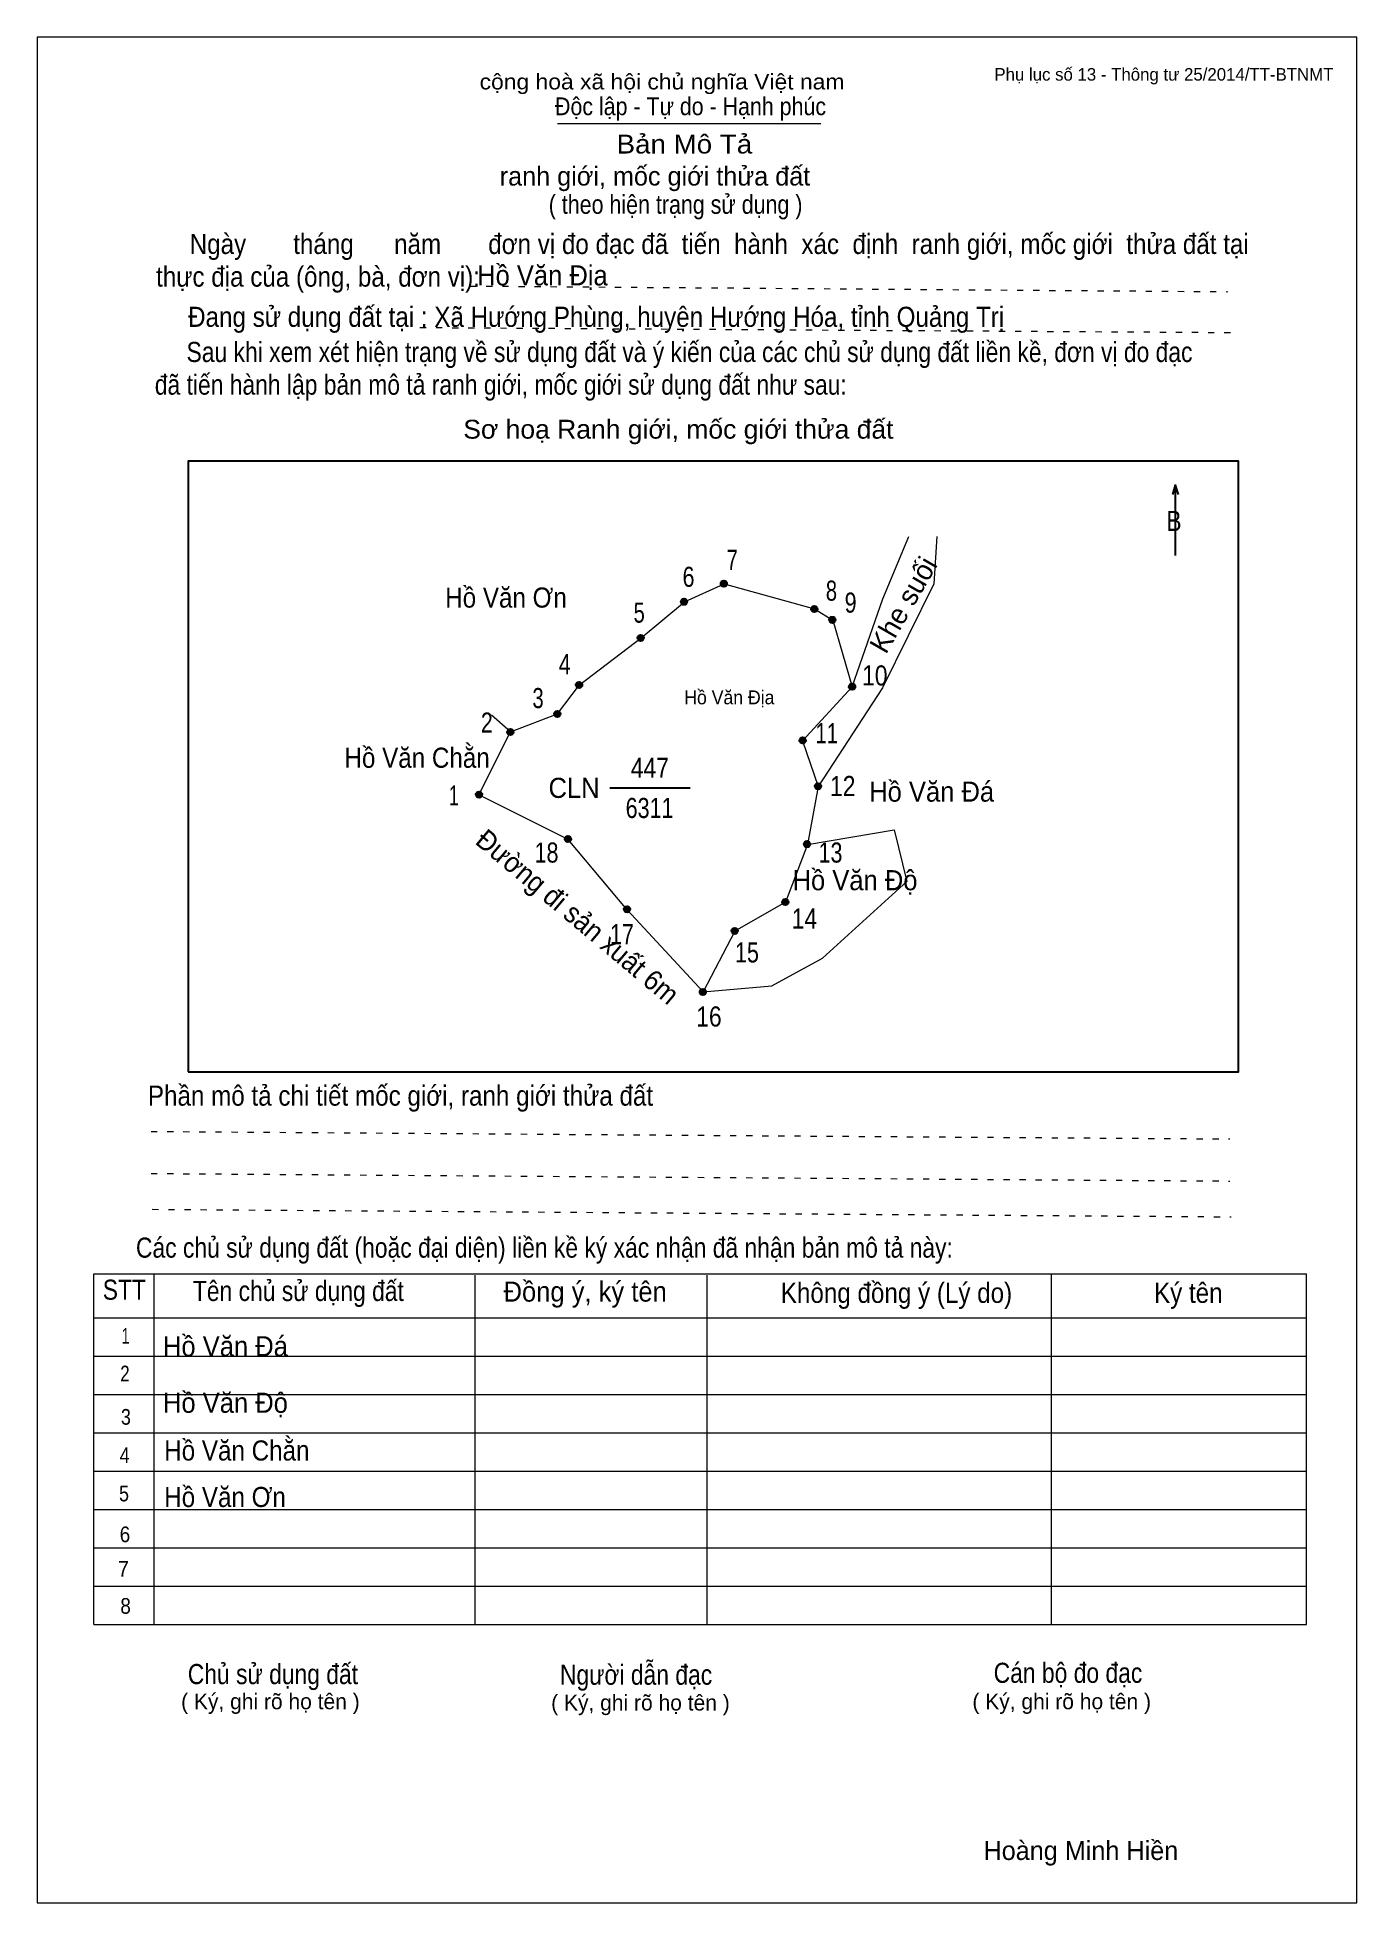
# Model space of a CAD drawing. Header units: centimetres. Extents: x 0 to 21, y 0 to 29.7.
import ezdxf
from ezdxf.enums import TextEntityAlignment as Align

# ---------------------------------------------------------------- set-up
doc = ezdxf.new("R2010")
doc.units = ezdxf.units.CM
doc.header["$LTSCALE"] = 0.13
doc.linetypes.add('DOTTED', pattern=[1.5, 0.3, -1.2])
for name, color, linetype, lineweight in [('1', 7, 'Continuous', 13), ('32', 7, 'Continuous', 25), ('33', 7, 'Continuous', 25), ('61', 7, 'Continuous', 13), ('62', 7, 'Continuous', 13)]:
    doc.layers.add(name, color=color, linetype=linetype, lineweight=lineweight)
for name, color, linetype in [('34', 7, 'Continuous'), ('45', 7, 'Continuous'), ('63', 7, 'Continuous')]:
    doc.layers.add(name, color=color, linetype=linetype)

msp = doc.modelspace()

# ---------------------------------------------------------------- hatches: boundary and pattern name
at = {"layer": '32'}
for points in [[(10.9772, 21.0003, 1), (10.8772, 21.0003, 1)], [(10.3437, 20.7123, 1), (10.2437, 20.7123, 1)], [(12.4169, 20.5972, 1), (12.3169, 20.5972, 1)], [(12.7048, 20.4244, 1), (12.6048, 20.4244, 1)], [(9.6526, 20.1365, 1), (9.5526, 20.1365, 1)], [(8.6736, 19.3878, 1), (8.5736, 19.3878, 1)], [(13.0193, 19.3602, 1), (12.9193, 19.3602, 1)], [(8.3281, 18.9271, 1), (8.2281, 18.9271, 1)], [(7.5795, 18.6392, 1), (7.4795, 18.6392, 1)], [(12.2303, 18.5056, 1), (12.1303, 18.5056, 1)], [(12.4745, 17.7753, 1), (12.3745, 17.7753, 1)], [(7.0807, 17.6417, 1), (6.9807, 17.6417, 1)], [(8.4951, 16.9351, 1), (8.3951, 16.9351, 1)], [(12.3017, 16.8539, 1), (12.2017, 16.8539, 1)], [(9.4367, 15.8162, 1), (9.3367, 15.8162, 1)], [(11.9562, 15.9325, 1), (11.8562, 15.9325, 1)], [(11.1499, 15.4718, 1), (11.0499, 15.4718, 1)], [(10.6426, 14.5003, 1), (10.5426, 14.5003, 1)]]:
    msp.add_hatch(color=256, dxfattribs=at).paths.add_polyline_path(points)

# ---------------------------------------------------------------- linework, layer by layer
at = {"layer": '1'}
msp.add_lwpolyline([(21, 0), (21, 29.7), (0, 29.7), (0, 0)], close=True, dxfattribs=at)
at = {"layer": '32'}
for centre in [(10.9272, 21.0003), (10.2937, 20.7123), (12.3669, 20.5972), (12.6548, 20.4244), (9.6026, 20.1365), (8.6236, 19.3878), (12.9693, 19.3602), (8.2781, 18.9271), (7.5295, 18.6392), (12.1803, 18.5056), (12.4245, 17.7753), (7.0307, 17.6417), (8.4451, 16.9351), (12.2517, 16.8539), (9.3867, 15.8162), (11.9062, 15.9325), (11.0999, 15.4718), (10.5926, 14.5003)]:
    msp.add_circle(centre, 0.05, dxfattribs=at)
at = {"layer": '33'}
msp.add_line((9.11, 17.75), (10.39, 17.75), dxfattribs=at)
at = {"layer": '61'}
for p, q in [((7.53, 18.64), (7.23, 18.91)), ((12.43, 17.77), (12.26, 16.85))]:
    msp.add_line(p, q, dxfattribs=at)
for points in [[(14.32, 21.75), (14.27, 21), (13.45, 19.34), (12.43, 17.77)], [(12.97, 19.36), (13.46, 20.76), (13.87, 21.75)], [(7.53, 18.64), (8.28, 18.93), (8.63, 19.39), (9.61, 20.14), (10.3, 20.71), (10.93, 21), (12.37, 20.6), (12.66, 20.42), (12.97, 19.36)], [(12.97, 19.36), (12.18, 18.5), (12.43, 17.77)], [(10.6, 14.5), (9.39, 15.81), (8.45, 16.93), (7.03, 17.64), (7.53, 18.64)], [(12.26, 16.85), (13.64, 17.08), (13.84, 16.26)], [(12.26, 16.85), (11.91, 15.93), (11.1, 15.47), (10.6, 14.5)], [(10.6, 14.5), (11.69, 14.6), (12.5, 15.04), (13.84, 16.26)]]:
    msp.add_lwpolyline(points, dxfattribs=at)
at = {"layer": '62'}
for p, q in [((8.28, 28.33), (12.47, 28.33)), ((0.9, 10.01), (20.2, 10.01)), ((0.9, 4.43), (0.9, 10.01)), ((1.86, 4.43), (1.86, 10.01)), ((6.97, 4.43), (6.97, 9.99)), ((10.66, 4.43), (10.66, 9.99)), ((16.14, 4.43), (16.14, 10.01)), ((20.2, 4.43), (20.2, 10.01)), ((0.9, 9.31), (20.2, 9.31)), ((0.9, 8.7), (20.2, 8.7)), ((0.9, 8.09), (20.2, 8.09)), ((0.9, 7.48), (20.2, 7.48)), ((0.9, 6.87), (20.2, 6.87)), ((0.9, 6.26), (20.2, 6.26)), ((0.9, 5.65), (20.2, 5.65)), ((0.9, 5.04), (20.2, 5.04)), ((0.9, 4.43), (20.2, 4.43))]:
    msp.add_line(p, q, dxfattribs=at)
at = {"layer": '62', "linetype": 'DOTTED'}
for p, q in [((6.89, 25.74), (18.95, 25.65)), ((6.09, 25.08), (19.04, 25)), ((1.81, 12.28), (18.98, 12.16)), ((1.81, 11.61), (18.98, 11.49)), ((1.83, 11.04), (19, 10.92))]:
    msp.add_line(p, q, dxfattribs=at)
at = {"layer": '62', "lineweight": 25}
for p, q in [((18.11, 22.58), (18.11, 21.45)), ((18.11, 22.57), (18.07, 22.42)), ((18.11, 22.57), (18.16, 22.42))]:
    msp.add_line(p, q, dxfattribs=at)
msp.add_lwpolyline([(2.4, 13.23), (19.12, 13.23), (19.12, 22.95), (2.4, 22.95)], close=True, dxfattribs=at)

# ---------------------------------------------------------------- texts
at = {"layer": '32'}
for s, width, p in [('7', 0.75, (11.06, 21.22)), ('6', 0.8, (10.365, 20.95)), ('8', 0.75, (12.64, 20.73)), ('9', 0.8, (12.945, 20.54)), ('5', 0.75, (9.58, 20.38)), ('4', 0.8, (8.395, 19.56)), ('10', 0.85, (13.33, 19.38)), ('3', 0.75, (7.97, 19.02)), ('2', 0.8, (7.155, 18.63)), ('11', 0.75, (12.565, 18.46)), ('12', 0.85, (12.82, 17.62)), ('1', 0.65, (6.63, 17.47)), ('18', 0.8, (8.105, 16.56)), ('13', 0.8, (12.625, 16.56)), ('14', 0.85, (12.21, 15.51)), ('17', 0.8, (9.305, 15.26)), ('15', 0.8, (11.295, 14.97)), ('16', 0.85, (10.69, 13.95))]:
    msp.add_text(s, height=0.32, dxfattribs=dict(at, width=width)).set_placement(p, align=Align.CENTER)
at = {"layer": '33'}
msp.add_text('Khe suối', height=0.3199, rotation=60, dxfattribs=at).set_placement((13.9228, 20.585), align=Align.CENTER)
for s, width, p in [('Hồ Văn Ơn', 0.9, (7.46, 20.62)), ('Hồ Văn Chằn', 0.9, (6.045, 18.07)), ('447', 0.85, (9.75, 17.91)), ('Hồ Văn Đá', 0.95, (14.235, 17.53)), ('6311', 0.8, (9.745, 17.27)), ('Hồ Văn Độ', 0.95, (13.015, 16.12))]:
    msp.add_text(s, height=0.32, dxfattribs=dict(at, width=width)).set_placement(p, align=Align.CENTER)
at = {"layer": '33', "width": 0.95}
msp.add_text('CLN', height=0.32, dxfattribs=at).set_placement((8.95, 17.59), align=Align.RIGHT)
msp.add_text('Đường đi sản xuất 6m', height=0.3197, rotation=320, dxfattribs=at).set_placement((8.4973, 15.5753), align=Align.CENTER)
at = {"layer": '34'}
for s, width, p in [('Hồ Văn Địa', 0.95, (7, 25.75)), ('Hồ Văn Đá', 0.95, (2, 8.7)), ('Hồ Văn Độ', 0.95, (2, 7.8)), ('Hồ Văn Chằn', 0.9, (2.02, 7.04)), ('Hồ Văn Ơn', 0.9, (2.02, 6.3))]:
    msp.add_text(s, height=0.32, dxfattribs=dict(at, width=width)).set_placement(p)
at = {"layer": '45', "width": 0.95}
msp.add_text('Hồ Văn Địa', height=0.221, dxfattribs=at).set_placement((11.015, 19.08), align=Align.CENTER)
at = {"layer": '62'}
for s, height, width, p in [('cộng hoà xã hội chủ nghĩa Việt nam', 0.2474, 1.1, (7.04, 28.87)), ('Độc lập - Tự do - Hạnh phúc', 0.2828, 0.9, (8.24, 28.46)), ('Bản Mô Tả', 0.3, 1.1, (9.22, 27.85)), ('( theo hiện trạng sử dụng )', 0.3, 0.85, (8.14, 26.89)), ('     Ngày       tháng      năm       đơn vị đo đạc đã  tiến  hành  xác  định  ranh giới, mốc giới  thửa đất tại ', 0.32, 0.9, (1.89, 26.25)), ('thực địa của (ông, bà, đơn vị): ', 0.32, 0.9, (1.89, 25.73)), ('Đang sử dụng đất tại : Xã Hướng Phùng, huyện Hướng Hóa, tỉnh Quảng Trị', 0.32, 0.9, (2.4, 25.09)), ('     Sau khi xem xét hiện trạng về sử dụng đất và ý kiến của các chủ sử dụng đất liền kề, đơn vị đo đạc ', 0.32, 0.85, (1.87, 24.53)), ('đã tiến hành lập bản mô tả ranh giới, mốc giới sử dụng đất như sau:', 0.32, 0.85, (1.87, 24.01)), ('Sơ hoạ Ranh giới, mốc giới thửa đất', 0.3, 1.05, (6.78, 23.31)), ('B', 0.32, 0.85, (17.97, 21.84)), ('Phần mô tả chi tiết mốc giới, ranh giới thửa đất ', 0.32, 0.9, (1.76, 12.69)), ('Các chủ sử dụng đất (hoặc đại diện) liền kề ký xác nhận đã nhận bản mô tả này:', 0.32, 0.85, (1.57, 10.27))]:
    msp.add_text(s, height=height, dxfattribs=dict(at, width=width)).set_placement(p)
msp.add_text('ranh giới, mốc giới thửa đất', height=0.3, dxfattribs=at).set_placement((7.36, 27.34))
for s, height, width, p in [('STT', 0.32, 0.85, (1.385, 9.6)), ('Tên chủ sử dụng đất', 0.32, 0.85, (4.155, 9.58)), ('Đồng ý, ký tên', 0.32, 0.95, (8.72, 9.57)), ('Không đồng ý (Lý do)', 0.32, 0.9, (13.675, 9.55)), ('Ký tên', 0.32, 0.9, (18.32, 9.55)), ('1', 0.25, 0.7, (1.405, 8.9)), ('2', 0.25, 0.8, (1.395, 8.3)), ('3', 0.25, 0.85, (1.41, 7.61)), ('4', 0.25, 0.85, (1.39, 7)), ('5', 0.25, 0.85, (1.38, 6.39)), ('6', 0.25, 0.9, (1.395, 5.74)), ('7', 0.25, 0.95, (1.37, 5.19)), ('8', 0.25, 0.9, (1.405, 4.6)), ('Người dẫn đạc', 0.32, 0.85, (9.53, 3.47)), ('Chủ sử dụng đất', 0.32, 0.85, (3.75, 3.48)), ('Cán bộ đo đạc', 0.32, 0.85, (16.405, 3.5))]:
    msp.add_text(s, height=height, dxfattribs=dict(at, width=width)).set_placement(p, align=Align.CENTER)
for p in [(3.71, 3.08), (9.6, 3.06), (16.305, 3.08)]:
    msp.add_text('( Ký, ghi rõ họ tên )', height=0.25, dxfattribs=at).set_placement(p, align=Align.CENTER)
at = {"layer": '63'}
msp.add_text('Phụ lục số 13 - Thông tư 25/2014/TT-BTNMT', height=0.2, dxfattribs=at).set_placement((20.63, 29.01), align=Align.RIGHT)
msp.add_text('Hoàng Minh Hiền', height=0.3, dxfattribs=at).set_placement((16.61, 0.68), align=Align.CENTER)

doc.saveas('drawing.dxf')
